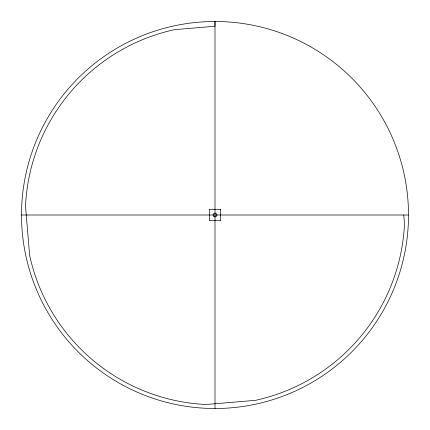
<?xml version="1.0" encoding="UTF-8"?>
<svg xmlns="http://www.w3.org/2000/svg" width="430" height="430" viewBox="0 0 430 430"><rect width="100%" height="100%" fill="white"/><g stroke="black" fill="none" stroke-linecap="round" stroke-linejoin="round"><path stroke-width="0.64" d="M215 220.246L215 408.5M21.5 215L408.5 215A193.5 193.5 0 0 1 118.25 382.576A193.5 193.5 0 0 1 118.25 47.424A193.5 193.5 0 0 1 408.5 215M403.748 215L404.501 223.863A189.705 189.705 0 0 1 255.484 400.335L206.137 404.501A189.705 189.705 0 0 1 29.665 255.484L25.499 206.137A189.705 189.705 0 0 1 174.516 29.665L214.978 26.252L215 21.5L215 220.692M220.692 209.308L209.308 209.308L209.308 220.692L220.692 220.692L220.692 209.308M214.054 216.645A1.897 1.897 0 0 0 216.897 215A1.897 1.897 0 0 0 214.054 213.355A1.897 1.897 0 0 0 214.054 216.645"/></g></svg>
